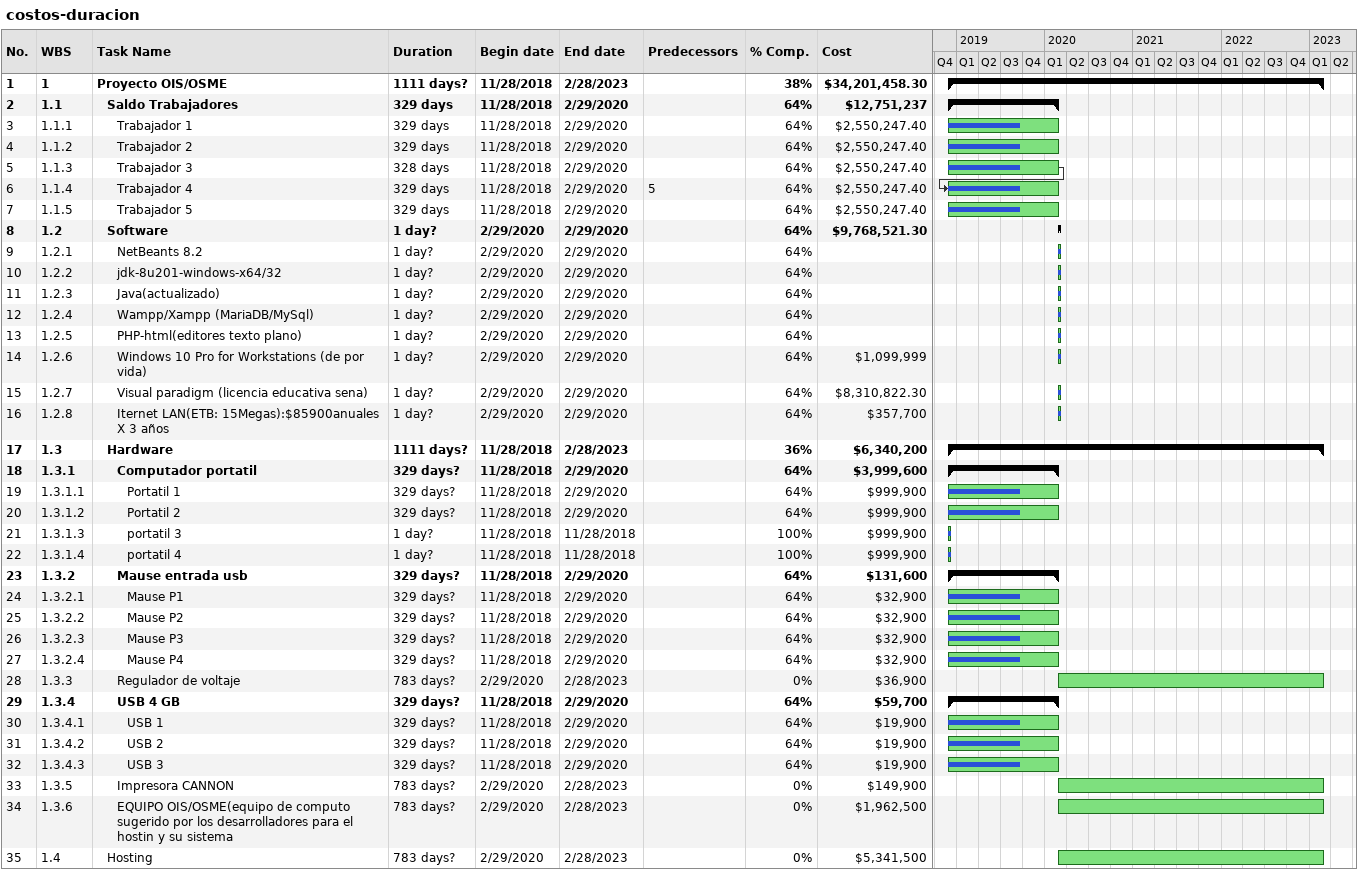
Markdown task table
costos-duracion

| ID | WBS | Task | Duration | Start | Finish | Predecessors | % complete | Cost ($) |
|---|---|---|---|---|---|---|---|---|
| 1 | 1 | **Proyecto OIS/OSME** | 1111d? | 2018-11-28 | 2023-02-28 |  | 38 | 34201458.30 |
| 2 | 1.1 | **Saldo Trabajadores** | 329d | 2018-11-28 | 2020-02-29 |  | 64 | 12751237 |
| 3 | 1.1.1 | Trabajador 1 | 329d | 2018-11-28 | 2020-02-29 |  | 64 | 2550247.40 |
| 4 | 1.1.2 | Trabajador 2 | 329d | 2018-11-28 | 2020-02-29 |  | 64 | 2550247.40 |
| 5 | 1.1.3 | Trabajador 3 | 328d | 2018-11-28 | 2020-02-29 |  | 64 | 2550247.40 |
| 6 | 1.1.4 | Trabajador 4 | 329d | 2018-11-28 | 2020-02-29 | 5 | 64 | 2550247.40 |
| 7 | 1.1.5 | Trabajador 5 | 329d | 2018-11-28 | 2020-02-29 |  | 64 | 2550247.40 |
| 8 | 1.2 | **Software** | 1d? | 2020-02-29 | 2020-02-29 |  | 64 | 9768521.30 |
| 9 | 1.2.1 | NetBeants 8.2 | 1d? | 2020-02-29 | 2020-02-29 |  | 64 |  |
| 10 | 1.2.2 | jdk-8u201-windows-x64/32 | 1d? | 2020-02-29 | 2020-02-29 |  | 64 |  |
| 11 | 1.2.3 | Java(actualizado) | 1d? | 2020-02-29 | 2020-02-29 |  | 64 |  |
| 12 | 1.2.4 | Wampp/Xampp (MariaDB/MySql) | 1d? | 2020-02-29 | 2020-02-29 |  | 64 |  |
| 13 | 1.2.5 | PHP-html(editores texto plano) | 1d? | 2020-02-29 | 2020-02-29 |  | 64 |  |
| 14 | 1.2.6 | Windows 10 Pro for Workstations (de por vida) | 1d? | 2020-02-29 | 2020-02-29 |  | 64 | 1099999 |
| 15 | 1.2.7 | Visual paradigm (licencia educativa sena) | 1d? | 2020-02-29 | 2020-02-29 |  | 64 | 8310822.30 |
| 16 | 1.2.8 | Iternet LAN(ETB: 15Megas):$85900anuales X 3 años | 1d? | 2020-02-29 | 2020-02-29 |  | 64 | 357700 |
| 17 | 1.3 | **Hardware** | 1111d? | 2018-11-28 | 2023-02-28 |  | 36 | 6340200 |
| 18 | 1.3.1 | **Computador portatil** | 329d? | 2018-11-28 | 2020-02-29 |  | 64 | 3999600 |
| 19 | 1.3.1.1 | Portatil 1 | 329d? | 2018-11-28 | 2020-02-29 |  | 64 | 999900 |
| 20 | 1.3.1.2 | Portatil 2 | 329d? | 2018-11-28 | 2020-02-29 |  | 64 | 999900 |
| 21 | 1.3.1.3 | portatil 3 | 1d? | 2018-11-28 | 2018-11-28 |  | 100 | 999900 |
| 22 | 1.3.1.4 | portatil 4 | 1d? | 2018-11-28 | 2018-11-28 |  | 100 | 999900 |
| 23 | 1.3.2 | **Mause entrada usb** | 329d? | 2018-11-28 | 2020-02-29 |  | 64 | 131600 |
| 24 | 1.3.2.1 | Mause P1 | 329d? | 2018-11-28 | 2020-02-29 |  | 64 | 32900 |
| 25 | 1.3.2.2 | Mause P2 | 329d? | 2018-11-28 | 2020-02-29 |  | 64 | 32900 |
| 26 | 1.3.2.3 | Mause P3 | 329d? | 2018-11-28 | 2020-02-29 |  | 64 | 32900 |
| 27 | 1.3.2.4 | Mause P4 | 329d? | 2018-11-28 | 2020-02-29 |  | 64 | 32900 |
| 28 | 1.3.3 | Regulador de voltaje | 783d? | 2020-02-29 | 2023-02-28 |  | 0 | 36900 |
| 29 | 1.3.4 | **USB 4 GB** | 329d? | 2018-11-28 | 2020-02-29 |  | 64 | 59700 |
| 30 | 1.3.4.1 | USB 1 | 329d? | 2018-11-28 | 2020-02-29 |  | 64 | 19900 |
| 31 | 1.3.4.2 | USB 2 | 329d? | 2018-11-28 | 2020-02-29 |  | 64 | 19900 |
| 32 | 1.3.4.3 | USB 3 | 329d? | 2018-11-28 | 2020-02-29 |  | 64 | 19900 |
| 33 | 1.3.5 | Impresora CANNON | 783d? | 2020-02-29 | 2023-02-28 |  | 0 | 149900 |
| 34 | 1.3.6 | EQUIPO OIS/OSME(equipo de computo sugerido por los desarrolladores para el hostin y su sistema | 783d? | 2020-02-29 | 2023-02-28 |  | 0 | 1962500 |
| 35 | 1.4 | Hosting | 783d? | 2020-02-29 | 2023-02-28 |  | 0 | 5341500 |
